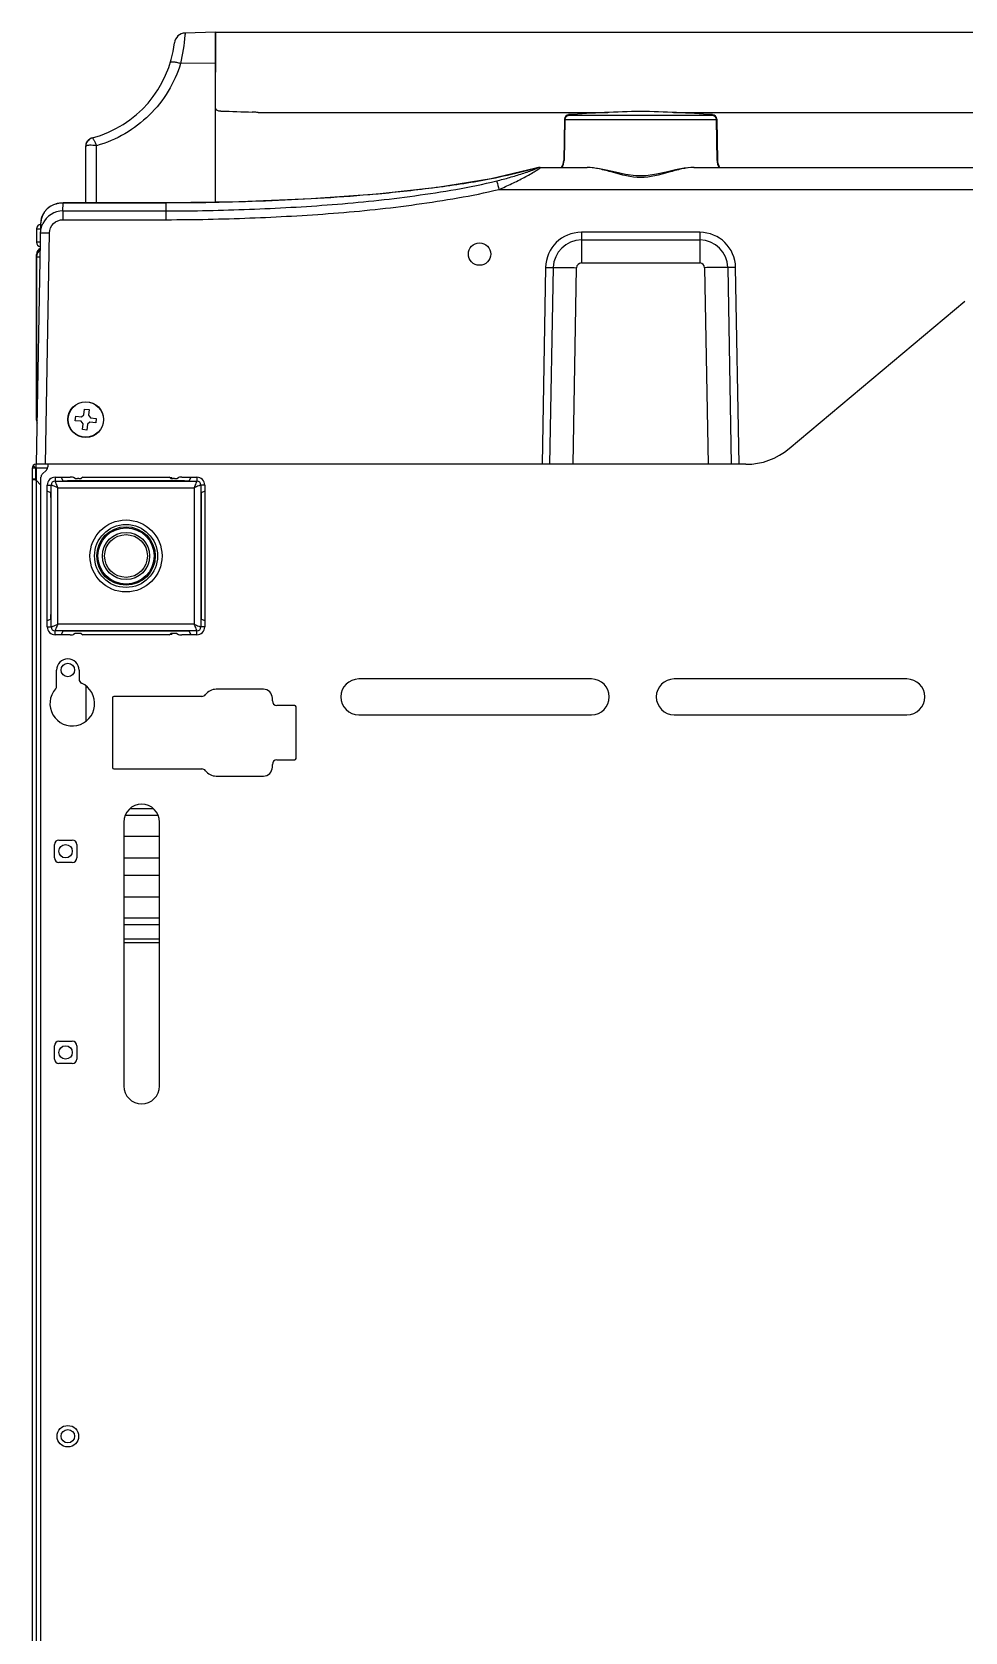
# Model space of a CAD drawing. Header units: millimetres. Extents: x 341 to 4391, y 324 to 2971.
# Drawn here: x 2703.1 to 2911.5, y 2613.6 to 2971.3 of the extents above; entities that cross this region are included whole.
import ezdxf

# ---------------------------------------------------------------- set-up
doc = ezdxf.new("R2010")
doc.units = ezdxf.units.MM
doc.header["$LTSCALE"] = 256.666667
doc.layers.get('0').update_dxf_attribs({"linetype": 'CONTINUOUS'})
for name, color, linetype in [('02___PRT_ALL_AXES', 7, 'CONTINUOUS'), ('ASSI', 7, 'CONTINUOUS'), ('GEOM', 7, 'CONTINUOUS')]:
    doc.layers.add(name, color=color, linetype=linetype)

msp = doc.modelspace()

# ---------------------------------------------------------------- linework, layer by layer
at = {"color": 7, "linetype": 'Continuous'}
for p, q in [((2744.06, 2971.33), (2737.28, 2971.1)), ((2744.06, 2933.28), (2744.06, 2971.33)), ((2822.04, 2951.87), (2821.88, 2942.62)), ((2822.04, 2951.68), (2822.04, 2951.67)), ((2856.07, 2951.87), (2856.23, 2942.62)), ((2856.07, 2951.67), (2856.07, 2951.68)), ((2715.06, 2933.11), (2715.06, 2945.73)), ((2816.62, 2941.05), (2827.14, 2941.05)), ((2850.98, 2941.05), (2922.14, 2941.05)), ((2733.06, 2933.11), (2709.99, 2933.11)), ((2704.06, 2874.68), (2705, 2928.66)), ((2704.06, 2927.33), (2704.06, 2924.33)), ((2704.06, 2910.6), (2704.06, 2921.58)), ((2704.06, 2921.58), (2704.13, 2921.58)), ((2704.06, 2885.08), (2704.06, 2921.08)), ((2704.08, 2921.06), (2704.06, 2921.08)), ((2704.08, 2921.06), (2704.08, 2885.11)), ((2704.08, 2921.06), (2704.86, 2921.06)), ((2872.24, 2878.19), (2911.54, 2911.17)), ((2714.66, 2885.73), (2714.79, 2887.02)), ((2714.79, 2887.02), (2715.79, 2886.92)), ((2715.79, 2886.92), (2715.65, 2885.63)), ((2704.06, 2885.08), (2704.08, 2885.11)), ((2704.06, 2884.58), (2704.06, 2885.08)), ((2704.06, 2884.58), (2704.13, 2884.58)), ((2704.08, 2885.11), (2704.24, 2885.11)), ((2712.72, 2884.42), (2712.82, 2885.41)), ((2714.01, 2884.29), (2712.72, 2884.42)), ((2712.82, 2885.41), (2714.11, 2885.28)), ((2714.46, 2883.74), (2714.01, 2884.29)), ((2714.11, 2885.28), (2714.66, 2885.73)), ((2714.32, 2882.44), (2714.46, 2883.74)), ((2715.45, 2883.64), (2715.32, 2882.34)), ((2716, 2884.08), (2715.45, 2883.64)), ((2715.65, 2885.63), (2716.1, 2885.08)), ((2717.29, 2883.95), (2716, 2884.08)), ((2716.1, 2885.08), (2717.39, 2884.95)), ((2717.39, 2884.95), (2717.29, 2883.95)), ((2715.32, 2882.34), (2714.32, 2882.44)), ((2703.06, 2873.78), (2703.06, 2326.48)), ((2703.86, 2873.78), (2703.06, 2873.78)), ((2703.88, 2873.84), (2703.25, 2874.34)), ((2703.86, 2873.78), (2703.86, 2871.38)), ((2703.96, 2873.88), (2703.96, 2874.68)), ((2703.96, 2873.88), (2703.96, 2873.78)), ((2703.96, 2873.88), (2706.53, 2873.88)), ((2706.5, 2873.78), (2703.96, 2873.78)), ((2706.06, 2874.68), (2704.06, 2874.68)), ((2706.26, 2873.39), (2705.35, 2872.47)), ((2706.56, 2874.68), (2706.56, 2874.1)), ((2703.86, 2871.38), (2703.06, 2871.38)), ((2703.96, 2871.15), (2703.86, 2871.16)), ((2703.96, 2871.15), (2705.06, 2870.05)), ((2705.06, 2325.68), (2705.06, 2871.77)), ((2706.45, 2838.34), (2706.45, 2870.03)), ((2706.45, 2870.03), (2707.31, 2870.03)), ((2708.21, 2871.79), (2711.6, 2871.79)), ((2709.56, 2871.79), (2709.95, 2871)), ((2737.15, 2870.96), (2710.96, 2870.96)), ((2712.71, 2871.52), (2712.35, 2871.76)), ((2713.52, 2871.51), (2713.22, 2871.51)), ((2714.42, 2871.79), (2714.02, 2871.52)), ((2714.42, 2871.79), (2733.69, 2871.79)), ((2734.09, 2871.52), (2733.69, 2871.79)), ((2734.9, 2871.51), (2734.59, 2871.51)), ((2735.4, 2871.52), (2735.76, 2871.76)), ((2736.51, 2871.79), (2739.9, 2871.79)), ((2738.55, 2871.79), (2738.16, 2871)), ((2741.66, 2870.03), (2741.66, 2838.34)), ((2707.24, 2868.28), (2706.45, 2868.68)), ((2707.28, 2867.28), (2707.28, 2841.09)), ((2740.83, 2867.28), (2740.83, 2841.09)), ((2741.66, 2868.68), (2740.87, 2868.28)), ((2707.24, 2840.08), (2706.45, 2839.69)), ((2709.95, 2837.37), (2709.56, 2836.58)), ((2737.15, 2837.4), (2710.96, 2837.4)), ((2712.71, 2836.84), (2712.35, 2836.6)), ((2713.52, 2836.86), (2713.22, 2836.86)), ((2714.02, 2836.84), (2714.42, 2836.58)), ((2733.69, 2836.58), (2734.09, 2836.84)), ((2734.9, 2836.86), (2734.59, 2836.86)), ((2735.4, 2836.84), (2735.76, 2836.6)), ((2738.16, 2837.37), (2738.55, 2836.58)), ((2741.66, 2839.69), (2740.87, 2840.08)), ((2711.6, 2836.58), (2708.21, 2836.58)), ((2733.69, 2836.58), (2714.42, 2836.58)), ((2739.9, 2836.58), (2736.51, 2836.58)), ((2708.56, 2825.15), (2708.56, 2828.68)), ((2713.56, 2828.68), (2713.56, 2826.64)), ((2828.06, 2826.68), (2776.06, 2826.68)), ((2898.56, 2826.68), (2846.56, 2826.68)), ((2715.06, 2825.18), (2715.06, 2817.19)), ((2721.06, 2822.48), (2721.06, 2806.88)), ((2741.01, 2822.78), (2721.36, 2822.78)), ((2754.76, 2824.38), (2744.21, 2824.38)), ((2756.76, 2821.78), (2756.76, 2822.38)), ((2761.76, 2820.78), (2757.76, 2820.78)), ((2762.06, 2808.88), (2762.06, 2820.48)), ((2776.06, 2818.68), (2828.06, 2818.68)), ((2846.56, 2818.68), (2898.56, 2818.68)), ((2757.76, 2808.58), (2761.76, 2808.58)), ((2721.36, 2806.58), (2741.01, 2806.58)), ((2744.21, 2804.98), (2754.76, 2804.98)), ((2756.76, 2806.98), (2756.76, 2807.58)), ((2730.19, 2797.68), (2724.92, 2797.68)), ((2723.56, 2794.68), (2723.56, 2735.68)), ((2731.26, 2796.18), (2723.85, 2796.18)), ((2731.56, 2735.68), (2731.56, 2794.68)), ((2709.06, 2790.68), (2712.06, 2790.68)), ((2731.56, 2791.43), (2723.56, 2791.43)), ((2708.06, 2786.68), (2708.06, 2789.68)), ((2713.06, 2789.68), (2713.06, 2786.68)), ((2712.06, 2785.68), (2709.06, 2785.68)), ((2731.56, 2786.61), (2723.56, 2786.61)), ((2731.56, 2782.75), (2723.56, 2782.75)), ((2731.56, 2777.93), (2723.56, 2777.93)), ((2731.56, 2773.18), (2723.56, 2773.18)), ((2731.56, 2771.68), (2723.56, 2771.68)), ((2731.56, 2768.48), (2723.56, 2768.48)), ((2731.56, 2767.68), (2723.56, 2767.68)), ((2708.06, 2741.68), (2708.06, 2744.68)), ((2709.06, 2745.68), (2712.06, 2745.68)), ((2713.06, 2744.68), (2713.06, 2741.68)), ((2712.06, 2740.68), (2709.06, 2740.68))]:
    msp.add_line(p, q, dxfattribs=at)
at = {"color": 9, "linetype": 'Continuous'}
for p, q in [((2744.06, 2964.34), (2736.25, 2964.28)), ((2822.11, 2951.67), (2821.95, 2942.62)), ((2822.11, 2951.67), (2822.11, 2951.67)), ((2856, 2951.67), (2822.11, 2951.67)), ((2822.97, 2952.85), (2822.97, 2952.65)), ((2855.14, 2952.65), (2822.97, 2952.65)), ((2855.14, 2952.65), (2855.14, 2952.85)), ((2856, 2951.67), (2856, 2951.67)), ((2856.16, 2942.62), (2856, 2951.67)), ((2717.47, 2933.11), (2717.47, 2945.9)), ((2815.24, 2940.76), (2815.33, 2940.8)), ((2780.39, 2935.1), (2779.98, 2935.07)), ((2807.37, 2936.14), (3198.74, 2936.14)), ((2709.96, 2931.33), (2709.99, 2933.1)), ((2709.96, 2931.33), (2709.96, 2929.37)), ((2709.96, 2931.33), (2733.06, 2931.33)), ((2709.99, 2933.1), (2709.99, 2933.11)), ((2733.06, 2933.1), (2709.99, 2933.1)), ((2733.06, 2929.37), (2733.06, 2933.11)), ((2704.06, 2927.33), (2704.97, 2927.33)), ((2706.06, 2874.68), (2706.96, 2926.41)), ((2709.96, 2929.37), (2733.06, 2929.37)), ((2704.92, 2924.33), (2704.06, 2924.33)), ((2703.96, 2873.78), (2703.96, 2325.58)), ((2707.31, 2838.34), (2707.31, 2870.03)), ((2708.21, 2871.79), (2708.21, 2870.92)), ((2708.21, 2870.92), (2739.9, 2870.92)), ((2708.82, 2838.95), (2708.82, 2869.42)), ((2708.82, 2869.42), (2739.29, 2869.42)), ((2739.29, 2869.42), (2739.29, 2838.95)), ((2739.9, 2871.79), (2739.9, 2870.92)), ((2740.8, 2870.03), (2740.8, 2838.34)), ((2741.66, 2870.03), (2740.8, 2870.03)), ((2706.45, 2838.34), (2707.31, 2838.34)), ((2708.21, 2836.58), (2708.21, 2837.44)), ((2739.9, 2837.44), (2708.21, 2837.44)), ((2739.29, 2838.95), (2708.82, 2838.95)), ((2739.9, 2836.58), (2739.9, 2837.44)), ((2741.66, 2838.34), (2740.8, 2838.34))]:
    msp.add_line(p, q, dxfattribs=at)
at = {"color": 7, "linetype": 'Continuous'}
for points in [[(2815.33, 2940.8), (2805.69, 2938.5), (2793.67, 2936.59), (2780.2, 2935.09), (2765.43, 2934.02), (2749.51, 2933.36), (2733.06, 2933.11)], [(2816.63, 2941.05), (2816.52, 2941.05), (2816.27, 2941.02), (2816.06, 2940.98), (2815.86, 2940.94), (2815.62, 2940.87), (2815.33, 2940.8)], [(2709.99, 2933.11), (2709.63, 2933.1), (2708.7, 2932.96), (2707.87, 2932.68), (2707.11, 2932.29), (2706.43, 2931.77), (2705.84, 2931.11), (2705.37, 2930.31), (2705.07, 2929.38), (2705, 2928.66)]]:
    msp.add_lwpolyline(points, dxfattribs=at)
at = {"color": 9, "linetype": 'Continuous'}
for radius in [8.05, 6.54, 6.29, 4.78]:
    msp.add_circle((2724.06, 2854.18), radius, dxfattribs=at)
at = {"color": 7, "linetype": 'Continuous'}
for centre, radius in [((2724.06, 2854.18), 7.04), ((2724.06, 2854.18), 5.28), ((2711.06, 2828.68), 1.5), ((2710.56, 2788.18), 1.5), ((2710.56, 2743.18), 1.5), ((2711.06, 2657.38), 2.4), ((2711.06, 2657.38), 1.5)]:
    msp.add_circle(centre, radius, dxfattribs=at)
for centre, radius, start, end in [((2737.37, 2968.6), 2.5, 92, 173.3071), ((2710.06, 2971.8), 25, 285.0462, 353.3071), ((2823.04, 2951.85), 1, 93.9151, 179), ((2823.04, 2951.65), 1.01, 167.3459, 178.3264), ((2823.04, 2951.65), 1, 164.4441, 167.347), ((2823.04, 2951.65), 1.01, 94.0922, 164.4061), ((2846.87, 2603.67), 350, 91.2792, 93.9151), ((2831.24, 2603.67), 350, 86.0849, 88.7208), ((2855.07, 2951.85), 1, 1, 86.0849), ((2855.07, 2951.64), 1.01, 72.018, 85.89), ((2855.07, 2951.65), 1.01, 57.8345, 71.9459), ((2855.06, 2951.64), 1.01, 43.7326, 57.7943), ((2855.06, 2951.65), 1.01, 29.6199, 43.6754), ((2855.07, 2951.65), 1.01, 15.5912, 29.5747), ((2855.07, 2951.65), 1, 12.653, 15.5559), ((2855.07, 2951.65), 1.01, 1.6737, 12.6541), ((2717.06, 2945.73), 2, 105.0261, 180), ((2818.88, 2942.68), 3, 327.184, 359), ((2859.23, 2942.68), 3, 181, 212.816), ((2709.96, 2926.33), 5, 90.0157, 154.2937), ((2705.06, 2927.33), 1, 93.6573, 180), ((2705.06, 2924.33), 1, 180, 261.3318), ((2705.56, 2921.58), 1.5, 116.2022, 180), ((2706.08, 2921.06), 2, 126.6389, 179.9901), ((2705.56, 2884.58), 1.5, 180, 206.5817), ((2862.6, 2889.68), 15, 270, 310), ((2703.96, 2873.78), 0.9, 90, 180), ((2703.96, 2873.78), 0.1, 90, 180), ((2705.56, 2874.1), 1, 315, 360), ((2706.06, 2871.77), 1, 135, 180), ((2708.21, 2870.03), 1.76, 90, 180), ((2739.9, 2870.03), 1.76, 0, 90), ((2708.21, 2838.34), 1.76, 180, 270), ((2739.9, 2838.34), 1.76, 270, 360), ((2711.06, 2828.68), 2.5, 0, 180), ((2714.56, 2826.64), 1, 180, 245.3757), ((2776.06, 2822.68), 4, 90, 270), ((2828.06, 2822.68), 4, 270, 90), ((2846.56, 2822.68), 4, 90, 270), ((2898.56, 2822.68), 4, 270, 90), ((2712.06, 2821.18), 5, 138.5904, 65.3757), ((2707.56, 2825.15), 1, 318.5904, 360), ((2721.36, 2822.48), 0.3, 90, 180), ((2741.01, 2823.78), 1, 270, 323.1301), ((2744.21, 2821.38), 3, 90, 143.1301), ((2754.76, 2822.38), 2, 0, 90), ((2757.76, 2821.78), 1, 180, 270), ((2761.76, 2820.48), 0.3, 0, 90), ((2757.76, 2807.58), 1, 90, 180), ((2761.76, 2808.88), 0.3, 270, 360), ((2721.36, 2806.88), 0.3, 180, 270), ((2741.01, 2805.58), 1, 36.8699, 90), ((2744.21, 2807.98), 3, 216.8699, 270), ((2754.76, 2806.98), 2, 270, 360), ((2727.56, 2794.68), 4, 0, 180), ((2709.06, 2789.68), 1, 90, 180), ((2712.06, 2789.68), 1, 0, 90), ((2709.06, 2786.68), 1, 180, 270), ((2712.06, 2786.68), 1, 270, 360), ((2709.06, 2744.68), 1, 90, 180), ((2712.06, 2744.68), 1, 0, 90), ((2709.06, 2741.68), 1, 180, 270), ((2712.06, 2741.68), 1, 270, 360), ((2727.56, 2735.68), 4, 180, 360)]:
    msp.add_arc(centre, radius, start, end, dxfattribs=at)
at = {"color": 9, "linetype": 'Continuous'}
for centre, radius, start, end in [((2717.05, 2945.79), 1.94, 105.0863, 119.7654), ((2717.04, 2945.8), 1.92, 119.7854, 120.1137), ((2818.52, 2942.68), 3.43, 331.4653, 358.9811), ((2859.6, 2942.69), 3.44, 181.0569, 208.5271), ((2709.19, 2928.57), 4.2, 156.4802, 168.2329), ((2709.28, 2928.53), 4.29, 152.6065, 156.4933), ((2709.37, 2928.48), 4.4, 145.6274, 152.5847), ((2709.46, 2928.42), 4.5, 140.8456, 145.635), ((2709.56, 2928.34), 4.63, 135.8289, 140.8432), ((2709.64, 2928.26), 4.74, 130.7861, 135.8223), ((2709.72, 2928.17), 4.87, 127.2998, 130.7953), ((2709.96, 2927.73), 5.37, 104.9109, 108.2561), ((2709.98, 2927.64), 5.47, 100.4338, 104.9089), ((2709.98, 2927.65), 5.45, 95.7268, 100.4356), ((2709.99, 2927.57), 5.53, 89.9954, 95.7307), ((2709.11, 2928.59), 4.11, 168.2842, 178.9791), ((2708.21, 2870.03), 0.898, 90, 180), ((2739.9, 2870.03), 0.898, 360, 90), ((2708.21, 2838.34), 0.898, 180, 270), ((2739.9, 2838.34), 0.898, 270, 0)]:
    msp.add_arc(centre, radius, start, end, dxfattribs=at)
at = {"color": 7, "linetype": 'Continuous'}
for centre, major_axis, ratio, start_param, end_param in [((2706.06, 2921.08), (1.41, -1.41), 0.999695, 9.261038, 10.210024), ((2710.96, 2871), (1.01, 0), 0.034921, -3.124139, -1.570796), ((2711.6, 2871.76), (0.754, 0), 0.034921, 0.05236, 1.570796), ((2713.22, 2871.52), (0.503, 0), 0.034921, -3.089233, -1.570796), ((2713.52, 2871.52), (0.503, 0), 0.034921, -1.570796, -0.05236), ((2734.59, 2871.52), (0.503, 0), 0.034921, -3.089233, -1.570796), ((2734.9, 2871.52), (0.503, 0), 0.034921, -1.570796, -0.05236), ((2736.51, 2871.76), (0.754, 0), 0.034921, 1.570796, 3.089233), ((2737.15, 2871), (1.01, 0), 0.034921, -1.570796, -0.017453), ((2707.24, 2867.28), (0, 1.01), 0.034921, -1.570796, -0.017453), ((2740.87, 2867.28), (0, 1.01), 0.034921, 0.017453, 1.570796), ((2707.24, 2841.09), (0, 1.01), 0.034921, -3.124139, -1.570796), ((2740.87, 2841.09), (0, 1.01), 0.034921, 1.570796, 3.124139), ((2710.96, 2837.37), (1.01, 0), 0.034921, 1.570796, 3.124139), ((2713.22, 2836.84), (0.503, 0), 0.034921, 1.570796, 3.089233), ((2713.52, 2836.84), (0.503, 0), 0.034921, 0.05236, 1.570796), ((2734.59, 2836.84), (0.503, 0), 0.034921, 1.570796, 3.089233), ((2734.9, 2836.84), (0.503, 0), 0.034921, 0.05236, 1.570796), ((2737.15, 2837.37), (1.01, 0), 0.034921, 0.017453, 1.570796), ((2711.6, 2836.6), (0.754, 0), 0.034921, -1.570796, -0.05236), ((2736.51, 2836.6), (0.754, 0), 0.034921, -3.089233, -1.570796)]:
    msp.add_ellipse(centre, major_axis=major_axis, ratio=ratio, start_param=start_param, end_param=end_param, dxfattribs=at)
at = {"color": 9, "linetype": 'Continuous'}
for points, knots in [([(2737.28, 2971.1), (2737.27, 2970.93), (2737.06, 2968.64), (2736.71, 2966.36), (2736.25, 2964.28)], [0, 0, 0, 0, 0.072399, 1, 1, 1, 1]), ([(2736.25, 2964.28), (2735.59, 2962.12), (2733.72, 2957.94), (2729.44, 2952.54), (2723.94, 2948.34), (2719.68, 2946.53), (2717.47, 2945.9)], [0, 0, 0, 0, 0.247817, 0.49717, 0.748035, 1, 1, 1, 1]), ([(2736.25, 2964.28), (2735.97, 2964.36), (2735.45, 2964.49), (2734.82, 2964.59), (2734.4, 2964.6), (2734.17, 2964.59), (2733.98, 2964.53), (2733.95, 2964.45)], [0, 0, 0, 0, 0.371225, 0.681867, 0.802391, 0.895372, 1, 1, 1, 1]), ([(2822.11, 2951.67), (2822.1, 2951.67), (2822.08, 2951.67), (2822.06, 2951.68), (2822.05, 2951.68), (2822.04, 2951.68), (2822.04, 2951.68)], [0, 0, 0, 0, 0.430307, 0.743802, 0.934561, 1, 1, 1, 1]), ([(2822.11, 2951.67), (2822.1, 2951.67), (2822.08, 2951.67), (2822.06, 2951.67), (2822.05, 2951.67), (2822.04, 2951.67), (2822.04, 2951.67)], [0, 0, 0, 0, 0.431272, 0.745246, 0.935887, 1, 1, 1, 1]), ([(2822.97, 2952.65), (2822.75, 2952.63), (2822.29, 2952.39), (2822.11, 2951.91), (2822.11, 2951.67)], [0, 0, 0, 0, 0.486127, 1, 1, 1, 1]), ([(2856, 2951.67), (2856, 2951.91), (2855.83, 2952.39), (2855.37, 2952.63), (2855.14, 2952.65)], [0, 0, 0, 0, 0.513873, 1, 1, 1, 1]), ([(2856, 2951.67), (2856.01, 2951.67), (2856.03, 2951.67), (2856.06, 2951.68), (2856.07, 2951.68), (2856.07, 2951.68), (2856.07, 2951.68)], [0, 0, 0, 0, 0.430289, 0.743778, 0.934544, 1, 1, 1, 1]), ([(2856, 2951.67), (2856.01, 2951.67), (2856.03, 2951.67), (2856.06, 2951.67), (2856.07, 2951.67), (2856.07, 2951.67), (2856.07, 2951.67)], [0, 0, 0, 0, 0.43128, 0.745256, 0.935895, 1, 1, 1, 1]), ([(2716.55, 2947.66), (2716.56, 2947.66), (2716.6, 2947.61), (2716.66, 2947.53), (2716.75, 2947.37), (2716.86, 2947.16), (2716.99, 2946.9), (2717.2, 2946.48), (2717.36, 2946.14), (2717.47, 2945.9)], [0, 0, 0, 0, 0.022988, 0.07935, 0.168957, 0.289382, 0.437187, 0.608137, 1, 1, 1, 1]), ([(2715.1, 2945.81), (2715.09, 2945.81), (2715.07, 2945.78), (2715.06, 2945.75), (2715.06, 2945.73)], [0, 0, 0, 0, 0.298397, 1, 1, 1, 1]), ([(2715.1, 2945.81), (2715.11, 2946.14), (2715.3, 2946.81), (2715.79, 2947.3), (2716.08, 2947.46)], [0, 0, 0, 0, 0.50232, 1, 1, 1, 1]), ([(2717.47, 2945.9), (2717.2, 2945.94), (2716.69, 2945.99), (2715.99, 2946.01), (2715.47, 2945.97), (2715.18, 2945.89), (2715.1, 2945.81)], [0, 0, 0, 0, 0.341701, 0.64041, 0.86582, 1, 1, 1, 1]), ([(2815.24, 2940.76), (2814.48, 2940.55), (2811.32, 2939.71), (2808.13, 2938.98), (2805.7, 2938.5)], [0, 0, 0, 0, 0.241781, 1, 1, 1, 1]), ([(2806.89, 2938.04), (2807.38, 2938.16), (2808.35, 2938.41), (2809.79, 2938.81), (2811.23, 2939.23), (2812.61, 2939.66), (2814.06, 2940.15), (2814.9, 2940.44), (2816.48, 2941.09), (2815.49, 2940.83), (2815.24, 2940.76)], [0, 0, 0, 0, 0.144795, 0.289367, 0.433343, 0.575954, 0.715352, 0.845277, 0.92315, 1, 1, 1, 1]), ([(2807.37, 2936.14), (2808.35, 2936.54), (2810.26, 2937.39), (2812.61, 2938.58), (2814.29, 2939.49), (2815.56, 2940.26), (2815.97, 2940.5), (2816.74, 2941.05), (2816.63, 2941.05)], [0, 0, 0, 0, 0.302522, 0.598977, 0.740016, 0.868698, 0.968014, 1, 1, 1, 1]), ([(2821.95, 2942.62), (2821.94, 2942.62), (2821.92, 2942.62), (2821.9, 2942.62), (2821.89, 2942.62), (2821.88, 2942.62), (2821.88, 2942.62)], [0, 0, 0, 0, 0.431295, 0.745247, 0.935872, 1, 1, 1, 1]), ([(2856.16, 2942.62), (2856.17, 2942.62), (2856.19, 2942.62), (2856.21, 2942.62), (2856.22, 2942.62), (2856.23, 2942.62), (2856.23, 2942.62)], [0, 0, 0, 0, 0.431324, 0.745285, 0.9359, 1, 1, 1, 1]), ([(2733.06, 2931.33), (2739.25, 2931.33), (2751.63, 2931.6), (2767.08, 2932.44), (2779.41, 2933.55), (2788.63, 2934.69), (2797.81, 2936.08), (2803.88, 2937.3), (2806.89, 2938.04)], [0, 0, 0, 0, 0.250001, 0.500001, 0.625006, 0.750009, 0.875012, 1, 1, 1, 1]), ([(2805.7, 2938.5), (2801.61, 2937.69), (2793.18, 2936.44), (2784.72, 2935.5), (2780.39, 2935.1)], [0, 0, 0, 0, 0.489317, 1, 1, 1, 1]), ([(2806.89, 2938.04), (2806.91, 2937.98), (2807.06, 2937.35), (2807.23, 2936.71), (2807.37, 2936.14)], [0, 0, 0, 0, 0.094955, 1, 1, 1, 1]), ([(2733.06, 2929.37), (2739.29, 2929.37), (2751.75, 2929.65), (2767.3, 2930.49), (2779.71, 2931.61), (2788.99, 2932.76), (2798.23, 2934.17), (2804.34, 2935.39), (2807.37, 2936.14)], [0, 0, 0, 0, 0.250001, 0.500001, 0.625005, 0.750009, 0.875012, 1, 1, 1, 1]), ([(2779.98, 2935.07), (2772.23, 2934.36), (2756.59, 2933.46), (2740.94, 2933.1), (2733.06, 2933.1)], [0, 0, 0, 0, 0.496641, 1, 1, 1, 1]), ([(2708.28, 2932.83), (2708.13, 2932.78), (2707.6, 2932.58), (2707.1, 2932.29), (2706.77, 2932.04)], [0, 0, 0, 0, 0.27121, 1, 1, 1, 1]), ([(2704.96, 2926.41), (2704.96, 2926.42), (2705.04, 2926.41), (2705.12, 2926.43), (2705.32, 2926.42), (2705.67, 2926.43), (2706.23, 2926.42), (2706.7, 2926.41), (2706.96, 2926.41)], [0, 0, 0, 0, 0.019526, 0.07648, 0.16888, 0.293233, 0.617436, 1, 1, 1, 1]), ([(2706.96, 2926.41), (2706.97, 2927.17), (2707.62, 2928.74), (2709.2, 2929.37), (2709.96, 2929.37)], [0, 0, 0, 0, 0.500065, 1, 1, 1, 1]), ([(2708.82, 2869.42), (2708.64, 2869.5), (2708.3, 2869.66), (2707.9, 2869.83), (2707.62, 2869.93), (2707.47, 2869.98), (2707.37, 2870.01), (2707.33, 2870.03), (2707.31, 2870.03)], [0, 0, 0, 0, 0.36445, 0.684724, 0.812596, 0.910743, 0.974272, 1, 1, 1, 1]), ([(2708.21, 2870.92), (2708.21, 2870.91), (2708.23, 2870.86), (2708.26, 2870.77), (2708.31, 2870.62), (2708.41, 2870.34), (2708.58, 2869.93), (2708.74, 2869.6), (2708.82, 2869.42)], [0, 0, 0, 0, 0.025728, 0.089256, 0.187403, 0.315276, 0.63555, 1, 1, 1, 1]), ([(2739.29, 2869.42), (2739.37, 2869.6), (2739.53, 2869.93), (2739.7, 2870.34), (2739.8, 2870.62), (2739.86, 2870.77), (2739.88, 2870.86), (2739.9, 2870.91), (2739.9, 2870.92)], [0, 0, 0, 0, 0.36445, 0.684724, 0.812596, 0.910743, 0.974272, 1, 1, 1, 1]), ([(2740.8, 2870.03), (2740.78, 2870.03), (2740.74, 2870.01), (2740.64, 2869.98), (2740.49, 2869.93), (2740.21, 2869.83), (2739.81, 2869.66), (2739.47, 2869.5), (2739.29, 2869.42)], [0, 0, 0, 0, 0.025728, 0.089256, 0.187403, 0.315276, 0.63555, 1, 1, 1, 1]), ([(2707.31, 2838.34), (2707.33, 2838.34), (2707.37, 2838.36), (2707.47, 2838.38), (2707.62, 2838.44), (2707.9, 2838.54), (2708.3, 2838.71), (2708.64, 2838.86), (2708.82, 2838.95)], [0, 0, 0, 0, 0.025728, 0.089256, 0.187403, 0.315276, 0.63555, 1, 1, 1, 1]), ([(2708.82, 2838.95), (2708.74, 2838.77), (2708.58, 2838.43), (2708.41, 2838.02), (2708.31, 2837.75), (2708.26, 2837.6), (2708.23, 2837.5), (2708.21, 2837.45), (2708.21, 2837.44)], [0, 0, 0, 0, 0.36445, 0.684724, 0.812596, 0.910743, 0.974272, 1, 1, 1, 1]), ([(2739.9, 2837.44), (2739.9, 2837.45), (2739.88, 2837.5), (2739.86, 2837.6), (2739.8, 2837.75), (2739.7, 2838.02), (2739.53, 2838.43), (2739.37, 2838.77), (2739.29, 2838.95)], [0, 0, 0, 0, 0.025728, 0.089256, 0.187403, 0.315276, 0.63555, 1, 1, 1, 1]), ([(2739.29, 2838.95), (2739.47, 2838.86), (2739.81, 2838.71), (2740.21, 2838.54), (2740.49, 2838.44), (2740.64, 2838.38), (2740.74, 2838.36), (2740.78, 2838.34), (2740.8, 2838.34)], [0, 0, 0, 0, 0.36445, 0.684724, 0.812596, 0.910743, 0.974272, 1, 1, 1, 1])]:
    msp.add_open_spline(points, degree=3, knots=knots, dxfattribs=at)
at = {"color": 7, "linetype": 'Continuous'}
for points in [[(2704.96, 2926.41), (2704.97, 2927.12), (2705.14, 2927.85), (2705.45, 2928.5)], [(2704.22, 2884.29), (2704.11, 2884.53), (2704.06, 2884.81), (2704.06, 2885.08)], [(2704.08, 2885.11), (2704.08, 2884.86), (2704.13, 2884.61), (2704.22, 2884.37)]]:
    msp.add_open_spline(points, degree=3, dxfattribs=at)
for points, knots in [([(2703.96, 2873.84), (2703.96, 2873.85), (2703.99, 2873.87), (2704.03, 2873.88), (2704.06, 2873.88)], [0, 0, 0, 0, 0.27562, 1, 1, 1, 1]), ([(2703.86, 2871.16), (2703.75, 2871.18), (2703.56, 2871.21), (2703.31, 2871.26), (2703.15, 2871.31), (2703.06, 2871.36), (2703.06, 2871.38)], [0, 0, 0, 0, 0.377409, 0.691403, 0.903818, 1, 1, 1, 1]), ([(2703.96, 2871.15), (2703.94, 2871.16), (2703.9, 2871.24), (2703.86, 2871.32), (2703.86, 2871.38)], [0, 0, 0, 0, 0.272632, 1, 1, 1, 1])]:
    msp.add_open_spline(points, degree=3, knots=knots, dxfattribs=at)
at = {"layer": '02___PRT_ALL_AXES', "color": 7, "linetype": 'Continuous'}
msp.add_circle((2803.06, 2921.68), 2.5, dxfattribs=at)
at = {"layer": 'ASSI', "color": 7, "linetype": 'Continuous'}
for p, q in [((2744.06, 2971.33), (2744.06, 2962.33)), ((2744.06, 2971.33), (3262.06, 2971.33)), ((2753.58, 2953.33), (2831.73, 2953.33)), ((2846.38, 2953.33), (2926.73, 2953.33))]:
    msp.add_line(p, q, dxfattribs=at)
msp.add_circle((2715.06, 2884.68), 4, dxfattribs=at)
at = {"layer": 'ASSI', "color": 9, "linetype": 'Continuous'}
msp.add_circle((2715.06, 2884.68), 3.95, dxfattribs=at)
at = {"layer": 'GEOM', "color": 7, "linetype": 'Continuous'}
for p, q in [((2753.59, 2953.33), (2753.58, 2953.33)), ((2827.13, 2941.05), (2827.13, 2941.05)), ((2850.99, 2941.05), (2850.98, 2941.05)), ((2862.6, 2874.68), (2706.06, 2874.68))]:
    msp.add_line(p, q, dxfattribs=at)
at = {"layer": 'GEOM', "color": 9, "linetype": 'Continuous'}
for p, q in [((2825.82, 2926.55), (2825.82, 2924.83)), ((2852.29, 2926.55), (2825.82, 2926.55)), ((2852.29, 2926.55), (2852.29, 2924.83)), ((2825.82, 2924.83), (2825.82, 2919.69)), ((2825.82, 2924.83), (2852.29, 2924.83)), ((2852.29, 2924.83), (2852.29, 2919.69)), ((2825.82, 2919.69), (2852.29, 2919.69)), ((2817.82, 2918.69), (2817.06, 2874.68)), ((2818.79, 2874.68), (2819.56, 2918.67)), ((2823.98, 2874.68), (2824.75, 2918.64)), ((2853.36, 2918.64), (2854.13, 2874.68)), ((2858.56, 2918.67), (2859.32, 2874.68)), ((2861.06, 2874.68), (2860.29, 2918.69)), ((2734.05, 2871.55), (2734.4, 2871.55))]:
    msp.add_line(p, q, dxfattribs=at)
at = {"layer": 'GEOM', "color": 3, "linetype": 'Continuous'}
for p, q in [((2734.16, 2871.68), (2733.85, 2871.68)), ((2733.85, 2836.68), (2734.16, 2836.68))]:
    msp.add_line(p, q, dxfattribs=at)
at = {"layer": 'GEOM', "color": 7, "linetype": 'Continuous'}
msp.add_lwpolyline([(2850.98, 2941.05), (2850.56, 2941.04), (2848.77, 2940.86), (2846.83, 2940.49), (2844.76, 2940.01), (2842.58, 2939.51), (2840.31, 2939.16), (2837.98, 2939.15), (2835.69, 2939.48), (2833.48, 2939.97), (2831.39, 2940.47), (2829.42, 2940.85), (2827.6, 2941.04), (2827.13, 2941.05)], dxfattribs=at)
for centre, radius, start, end in [((2745.54, 2958.55), 4.89, 265.5823, 267.7763), ((2752.14, 2944.53), 8.92, 87.4616, 88.6982), ((2752.12, 2944.29), 9.16, 80.8142, 87.4365)]:
    msp.add_arc(centre, radius, start, end, dxfattribs=at)
at = {"layer": 'GEOM', "color": 9, "linetype": 'Continuous'}
for centre, radius, start, end in [((2825.82, 2918.55), 8, 90.0001, 178.9999), ((2852.29, 2918.55), 8, 1.0001, 89.9999), ((2825.82, 2918.56), 6.27, 90.0005, 179.0018), ((2852.29, 2918.56), 6.27, 0.9982, 89.9995), ((2825.82, 2918.62), 1.07, 90.0335, 179.0429), ((2852.29, 2918.62), 1.07, 0.9571, 89.9664)]:
    msp.add_arc(centre, radius, start, end, dxfattribs=at)
at = {"layer": 'GEOM', "color": 3, "linetype": 'Continuous'}
for centre, start, end in [((2734.16, 2871.38), 24.7299, 90), ((2734.16, 2836.98), 270, 335.2701)]:
    msp.add_arc(centre, 0.3, start, end, dxfattribs=at)
at = {"layer": 'GEOM', "color": 7, "linetype": 'Continuous'}
msp.add_ellipse((2762.56, 2962.33), major_axis=(64.04, 0), ratio=0.140541, start_param=-1.842866, end_param=-1.731024, dxfattribs=at)
msp.add_open_spline([(2744.07, 2954.13), (2744.11, 2953.98), (2744.38, 2953.81), (2744.77, 2953.72), (2745.02, 2953.68), (2745.16, 2953.67)], degree=3, knots=[0, 0, 0, 0, 0.37674, 0.660796, 1, 1, 1, 1], dxfattribs=at)
at = {"layer": 'GEOM', "color": 9, "linetype": 'Continuous'}
for points, knots in [([(2850.98, 2941.05), (2850.07, 2941.05), (2848.16, 2940.75), (2844.28, 2939.67), (2839.06, 2938.15), (2833.83, 2939.67), (2829.95, 2940.75), (2828.04, 2941.05), (2827.13, 2941.05)], [0, 0, 0, 0, 0.112446, 0.23591, 0.499989, 0.764084, 0.887551, 1, 1, 1, 1]), ([(2817.82, 2918.69), (2818, 2918.68), (2818.57, 2918.68), (2819.15, 2918.67), (2819.56, 2918.67)], [0, 0, 0, 0, 0.298881, 1, 1, 1, 1]), ([(2819.56, 2918.67), (2819.87, 2918.68), (2821.61, 2918.68), (2823.34, 2918.66), (2824.75, 2918.64)], [0, 0, 0, 0, 0.1835, 1, 1, 1, 1]), ([(2858.56, 2918.67), (2858.24, 2918.68), (2856.51, 2918.68), (2854.77, 2918.66), (2853.36, 2918.64)], [0, 0, 0, 0, 0.183498, 1, 1, 1, 1]), ([(2860.29, 2918.69), (2860.11, 2918.68), (2859.54, 2918.68), (2858.96, 2918.67), (2858.56, 2918.67)], [0, 0, 0, 0, 0.298881, 1, 1, 1, 1])]:
    msp.add_open_spline(points, degree=3, knots=knots, dxfattribs=at)

doc.saveas('drawing.dxf')
